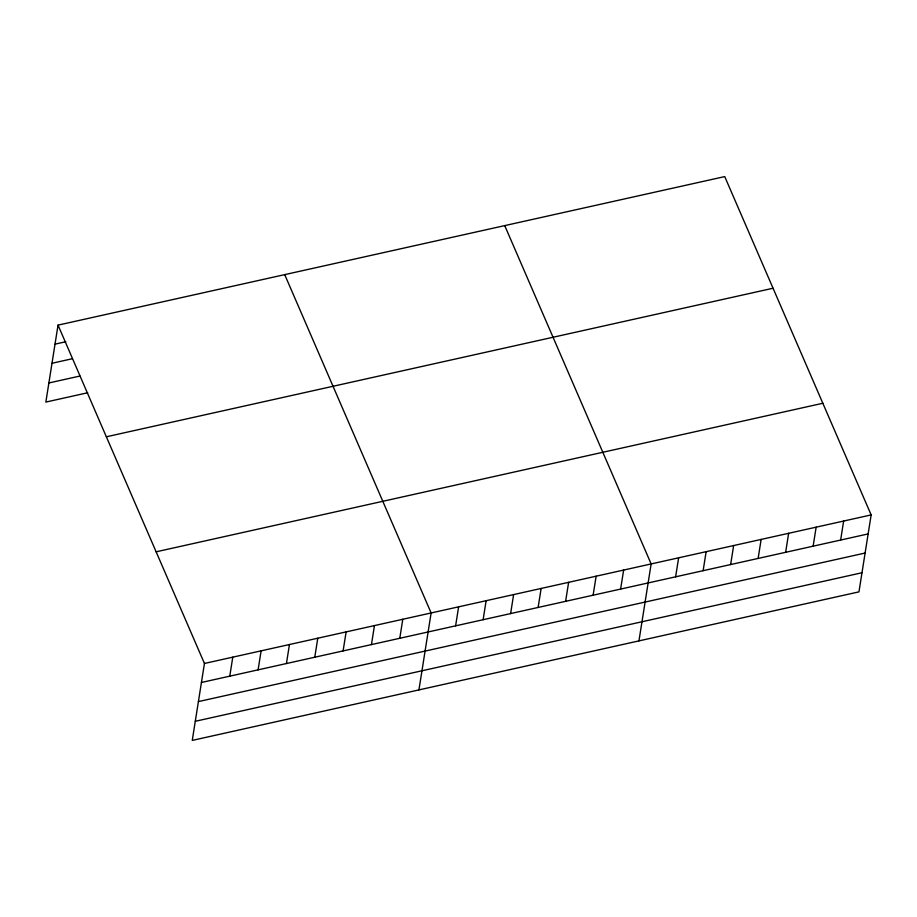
<?xml version="1.0" encoding="UTF-8"?>
<svg xmlns="http://www.w3.org/2000/svg" width="917" height="917" viewBox="0 0 917 917"><rect width="100%" height="100%" fill="white"/><g stroke="black" fill="none" stroke-linecap="round" stroke-linejoin="round"><path stroke-width="1.38" d="M58.035 325.134L204.445 663.472L192.261 740.409L858.965 591.866L871.15 514.918L724.739 176.591L58.035 325.134L45.85 402.082L87.677 392.763M229.766 676.161L232.78 657.157M258.101 669.846L261.116 650.841M286.436 663.53L289.451 644.525M314.772 657.214L317.786 638.209M343.107 650.91L346.122 631.905M371.442 644.594L374.457 625.589M399.778 638.278L402.792 619.273M418.931 689.905L431.128 612.957L284.717 274.63M455.611 625.841L458.626 606.836M483.121 619.709L486.125 600.704M510.62 613.588L513.623 594.571M538.119 607.455L541.133 588.45M565.617 601.323L568.632 582.318M593.127 595.202L596.13 576.197M620.626 589.069L623.64 570.065M638.954 640.88L651.139 563.932L504.728 225.605M675.623 576.816L678.637 557.811M703.133 570.683L706.136 551.679M730.631 564.563L733.646 545.558M758.13 558.43L761.144 539.425M785.64 552.309L788.643 533.304M813.138 546.177L816.141 527.172M840.637 540.044L843.651 521.039M55.031 344.139L65.818 341.743M51.994 363.27L72.237 358.753M48.876 382.962L79.917 376.05M106.349 436.79L773.054 288.236M156.131 551.816L822.836 403.262M204.445 663.472L871.15 514.918M201.431 682.477L868.135 533.923M198.404 701.597L865.109 553.043M195.287 721.289L861.991 572.747"/></g></svg>
